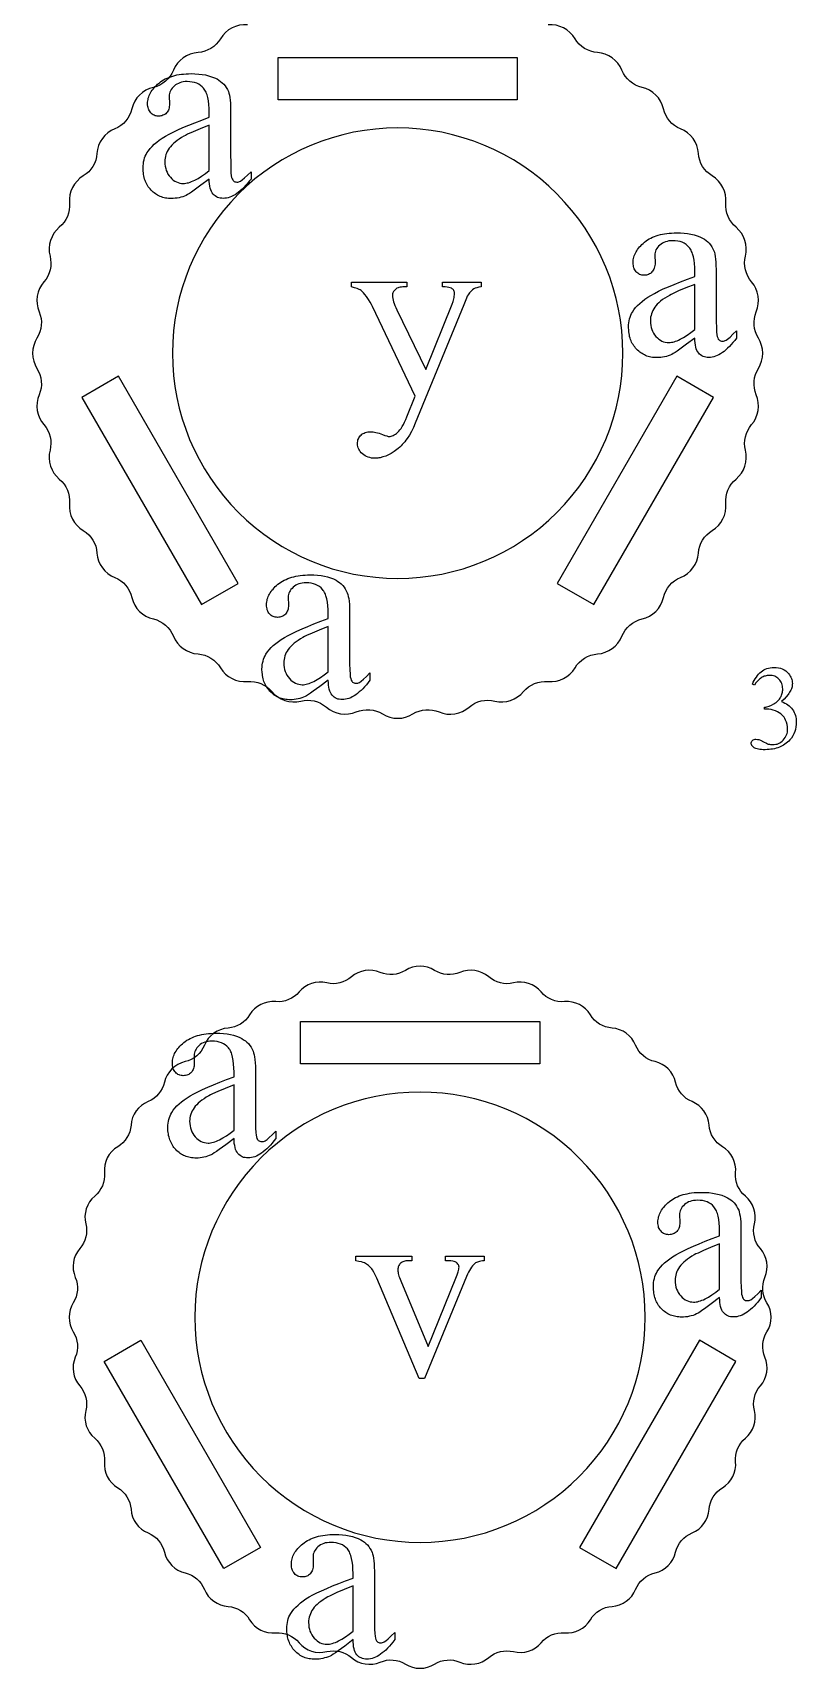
# Model space of a CAD drawing. Extents: x 5 to 599, y -219 to 392.
# Drawn here: x 91 to 148.4, y 202.3 to 325.2 of the extents above; entities that cross this region are included whole.
import ezdxf

# ---------------------------------------------------------------- set-up
doc = ezdxf.new("R2010")
doc.units = 0
doc.header["$MEASUREMENT"] = 0
for name, color, linetype in [('EXT', 1, 'CONTINUOUS'), ('INT', 5, 'CONTINUOUS'), ('POCKET_2_4MM', 3, 'CONTINUOUS'), ('TEXT', 18, 'CONTINUOUS')]:
    doc.layers.add(name, color=color, linetype=linetype)

msp = doc.modelspace()

# ---------------------------------------------------------------- linework, layer by layer
at = {"layer": 'EXT'}
msp.add_lwpolyline([(107.15, 325.82, 0.286149), (105.12, 324.78, -0.244114), (103.43, 323.74, 0.286149), (101.58, 322.41, -0.244114), (100.07, 321.12, 0.286149), (98.46, 319.51, -0.244114), (97.17, 318, 0.286149), (95.83, 316.15, -0.244114), (94.8, 314.46, 0.286149), (93.76, 312.43, -0.244114), (93, 310.6, 0.286149), (92.3, 308.43, -0.244114), (91.84, 306.5, 0.286149), (91.48, 304.25, -0.244114), (91.32, 302.27, 0.286149), (91.32, 299.99, -0.244114), (91.48, 298.01, 0.286149), (91.84, 295.76, -0.244114), (92.3, 293.83, 0.286149), (93, 291.67, -0.244114), (93.76, 289.83, 0.286149), (94.8, 287.8, -0.244114), (95.83, 286.11, 0.286149), (97.17, 284.27, -0.244114), (98.46, 282.76, 0.286149), (100.07, 281.15, -0.244114), (101.58, 279.86, 0.286149), (103.43, 278.52, -0.244114), (105.12, 277.48, 0.286149), (107.15, 276.45, -0.244114), (108.98, 275.69, 0.286149), (111.15, 274.98, -0.244114), (113.08, 274.52, 0.286149), (115.33, 274.16, -0.244114), (117.31, 274.01, 0.286149), (119.59, 274.01, -0.244114), (121.56, 274.16, 0.286149), (123.82, 274.52, -0.244114), (125.75, 274.98, 0.286149), (127.91, 275.69, -0.244114), (129.75, 276.45, 0.286149), (131.78, 277.48, -0.244114), (133.47, 278.52, 0.286149), (135.31, 279.86, -0.244114), (136.82, 281.15, 0.286149), (138.43, 282.76, -0.244114), (139.72, 284.27, 0.286149), (141.06, 286.11, -0.244114), (142.1, 287.8, 0.286149), (143.13, 289.83, -0.244114), (143.89, 291.67, 0.286149), (144.59, 293.83, -0.244114), (145.06, 295.76, 0.286149), (145.41, 298.01, -0.244114), (145.57, 299.99, 0.286149), (145.57, 302.27, -0.244114), (145.41, 304.25, 0.286149), (145.06, 306.5, -0.244114), (144.59, 308.43, 0.286149), (143.89, 310.6, -0.244114), (143.13, 312.43, 0.286149), (142.1, 314.46, -0.244114), (141.06, 316.15, 0.286149), (139.72, 318, -0.244114), (138.43, 319.51, 0.286149), (136.82, 321.12, -0.244114), (135.31, 322.41, 0.286149), (133.47, 323.74, -0.244114), (131.78, 324.78, 0.286149), (129.75, 325.82, -0.244114)], format="xyb", dxfattribs=at)
msp.add_lwpolyline([(94.2, 225.65, 0.286149), (94.54, 223.49, -0.244114), (94.99, 221.63, 0.286149), (95.66, 219.55, -0.244114), (96.39, 217.79, 0.286149), (97.39, 215.83, -0.244114), (98.39, 214.21, 0.286149), (99.67, 212.43, -0.244114), (100.91, 210.98, 0.286149), (102.46, 209.43, -0.244114), (103.91, 208.19, 0.286149), (105.69, 206.91, -0.244114), (107.31, 205.91, 0.286149), (109.27, 204.92, -0.244114), (111.03, 204.18, 0.286149), (113.11, 203.51, -0.244114), (114.97, 203.06, 0.286149), (117.13, 202.72, -0.244114), (119.03, 202.57, 0.286149), (121.22, 202.57, -0.244114), (123.13, 202.72, 0.286149), (125.29, 203.06, -0.244114), (127.15, 203.51, 0.286149), (129.23, 204.18, -0.244114), (130.99, 204.92, 0.286149), (132.94, 205.91, -0.244114), (134.57, 206.91, 0.286149), (136.34, 208.19, -0.244114), (137.8, 209.43, 0.286149), (139.34, 210.98, -0.244114), (140.58, 212.43, 0.286149), (141.87, 214.21, -0.244114), (142.87, 215.83, 0.286149), (143.86, 217.79, -0.244114), (144.59, 219.55, 0.286149), (145.27, 221.63, -0.244114), (145.72, 223.49, 0.286149), (146.06, 225.65, -0.244114), (146.21, 227.55, 0.286149), (146.21, 229.74, -0.244114), (146.06, 231.65, 0.286149), (145.72, 233.81, -0.244114), (145.27, 235.67, 0.286149), (144.59, 237.75, -0.244114), (143.86, 239.51, 0.286149), (142.87, 241.47, -0.244114), (141.87, 243.09, 0.286149), (140.58, 244.86, -0.244114), (139.34, 246.32, 0.286149), (137.8, 247.87, -0.244114), (136.34, 249.1, 0.286149), (134.57, 250.39, -0.244114), (132.94, 251.39, 0.286149), (130.99, 252.38, -0.244114), (129.23, 253.11, 0.286149), (127.15, 253.79, -0.244114), (125.29, 254.24, 0.286149), (123.13, 254.58, -0.244114), (121.22, 254.73, 0.286149), (119.03, 254.73, -0.244114), (117.13, 254.58, 0.286149), (114.97, 254.24, -0.244114), (113.11, 253.79, 0.286149), (111.03, 253.11, -0.244114), (109.27, 252.38, 0.286149), (107.31, 251.39, -0.244114), (105.69, 250.39, 0.286149), (103.91, 249.1, -0.244114), (102.46, 247.87, 0.286149), (100.91, 246.32, -0.244114), (99.67, 244.86, 0.286149), (98.39, 243.09, -0.244114), (97.39, 241.47, 0.286149), (96.39, 239.51, -0.244114), (95.66, 237.75, 0.286149), (94.99, 235.67, -0.244114), (94.54, 233.81, 0.286149), (94.2, 231.65, -0.244114), (94.05, 229.74, 0.286149), (94.05, 227.55, -0.244114)], format="xyb", close=True, dxfattribs=at)
at = {"layer": 'INT'}
for points in [[(109.45, 320.18), (109.45, 323.36), (127.44, 323.36), (127.44, 320.18)], [(103.7, 282.23), (106.45, 283.82), (97.45, 299.4), (94.7, 297.81)], [(133.2, 282.23), (142.19, 297.81), (139.44, 299.4), (130.45, 283.82)]]:
    msp.add_lwpolyline(points, close=True, dxfattribs=at)
for points in [[(118.45, 318.07, 0.414214), (101.51, 301.13, 0.414214), (118.45, 284.2, 0.414214), (135.38, 301.13, 0.414214)], [(120.13, 245.58, 0.414214), (103.19, 228.65, 0.414214), (120.13, 211.72, 0.414214), (137.06, 228.65, 0.414214)]]:
    msp.add_lwpolyline(points, format="xyb", close=True, dxfattribs=at)
at = {"layer": 'POCKET_2_4MM'}
for points in [[(111.13, 247.7), (111.13, 250.88), (129.13, 250.88), (129.13, 247.7)], [(105.38, 209.75), (96.38, 225.33), (99.13, 226.92), (108.13, 211.33)], [(134.88, 209.75), (143.88, 225.33), (141.13, 226.92), (132.13, 211.33)]]:
    msp.add_lwpolyline(points, close=True, dxfattribs=at)
at = {"layer": 'TEXT'}
for points in [[(104.27, 314.23), (103.65, 313.76), (103.15, 313.39), (102.95, 313.25), (102.79, 313.14), (102.65, 313.06), (102.55, 313), (102.41, 312.95), (102.28, 312.9), (102.14, 312.86), (102, 312.82), (101.86, 312.79), (101.72, 312.78), (101.57, 312.76), (101.43, 312.76), (101.31, 312.76), (101.2, 312.77), (101.09, 312.78), (100.98, 312.8), (100.88, 312.82), (100.78, 312.85), (100.68, 312.88), (100.58, 312.92), (100.49, 312.96), (100.39, 313.01), (100.31, 313.06), (100.22, 313.12), (100.13, 313.18), (100.05, 313.25), (99.97, 313.32), (99.9, 313.39), (99.83, 313.48), (99.76, 313.56), (99.69, 313.65), (99.64, 313.74), (99.58, 313.83), (99.53, 313.93), (99.49, 314.03), (99.45, 314.13), (99.41, 314.23), (99.38, 314.34), (99.36, 314.46), (99.34, 314.57), (99.32, 314.69), (99.31, 314.81), (99.3, 315.06), (99.3, 315.22), (99.32, 315.38), (99.34, 315.53), (99.37, 315.67), (99.41, 315.81), (99.46, 315.94), (99.52, 316.07), (99.59, 316.19), (99.7, 316.36), (99.83, 316.52), (99.97, 316.68), (100.14, 316.84), (100.32, 316.99), (100.52, 317.15), (100.74, 317.3), (100.98, 317.44), (101.25, 317.59), (101.56, 317.75), (101.91, 317.92), (102.3, 318.09), (102.73, 318.27), (103.2, 318.46), (103.72, 318.66), (104.27, 318.87), (104.27, 319.22), (104.27, 319.54), (104.25, 319.84), (104.21, 320.1), (104.17, 320.35), (104.11, 320.56), (104.07, 320.66), (104.04, 320.75), (103.99, 320.84), (103.95, 320.92), (103.9, 320.99), (103.85, 321.05), (103.74, 321.17), (103.61, 321.27), (103.48, 321.36), (103.33, 321.43), (103.17, 321.48), (103, 321.52), (102.81, 321.54), (102.62, 321.55), (102.47, 321.55), (102.32, 321.53), (102.19, 321.5), (102.06, 321.47), (101.95, 321.42), (101.84, 321.36), (101.73, 321.3), (101.64, 321.22), (101.55, 321.13), (101.48, 321.05), (101.41, 320.96), (101.36, 320.86), (101.32, 320.77), (101.29, 320.67), (101.27, 320.56), (101.27, 320.46), (101.29, 319.89), (101.28, 319.78), (101.27, 319.68), (101.26, 319.58), (101.23, 319.49), (101.2, 319.41), (101.16, 319.33), (101.11, 319.26), (101.06, 319.2), (101, 319.14), (100.94, 319.09), (100.87, 319.05), (100.79, 319.02), (100.72, 318.99), (100.64, 318.97), (100.55, 318.96), (100.46, 318.96), (100.37, 318.96), (100.29, 318.97), (100.21, 318.99), (100.13, 319.02), (100.06, 319.05), (99.99, 319.1), (99.93, 319.15), (99.87, 319.21), (99.82, 319.28), (99.77, 319.35), (99.73, 319.43), (99.7, 319.51), (99.67, 319.6), (99.65, 319.69), (99.64, 319.8), (99.64, 319.9), (99.64, 320.01), (99.65, 320.11), (99.67, 320.21), (99.69, 320.31), (99.72, 320.41), (99.76, 320.51), (99.8, 320.61), (99.85, 320.71), (99.91, 320.8), (99.97, 320.9), (100.05, 320.99), (100.12, 321.08), (100.21, 321.18), (100.3, 321.27), (100.39, 321.36), (100.5, 321.44), (100.61, 321.53), (100.72, 321.61), (100.84, 321.68), (100.97, 321.75), (101.1, 321.81), (101.24, 321.87), (101.38, 321.92), (101.53, 321.97), (101.68, 322.01), (101.84, 322.05), (102.01, 322.08), (102.18, 322.1), (102.35, 322.12), (102.53, 322.14), (102.72, 322.14), (102.91, 322.15), (103.2, 322.14), (103.48, 322.12), (103.74, 322.09), (103.99, 322.05), (104.23, 321.99), (104.45, 321.92), (104.66, 321.84), (104.86, 321.75), (105, 321.67), (105.13, 321.57), (105.25, 321.47), (105.36, 321.36), (105.46, 321.23), (105.55, 321.1), (105.64, 320.96), (105.71, 320.8), (105.75, 320.68), (105.79, 320.54), (105.82, 320.36), (105.84, 320.16), (105.86, 319.93), (105.87, 319.68), (105.88, 319.39), (105.88, 319.08), (105.88, 316.05), (105.89, 315.47), (105.9, 315.02), (105.91, 314.69), (105.93, 314.48), (105.96, 314.35), (106, 314.24), (106.04, 314.16), (106.07, 314.12), (106.09, 314.1), (106.15, 314.05), (106.21, 314.02), (106.28, 314.01), (106.35, 314), (106.43, 314), (106.5, 314.02), (106.56, 314.04), (106.63, 314.07), (106.75, 314.16), (106.93, 314.31), (107.15, 314.52), (107.42, 314.78), (107.42, 314.23), (107.28, 314.06), (107.14, 313.89), (107.01, 313.74), (106.88, 313.59), (106.74, 313.46), (106.61, 313.34), (106.48, 313.23), (106.35, 313.14), (106.22, 313.05), (106.09, 312.98), (105.96, 312.91), (105.83, 312.86), (105.7, 312.82), (105.58, 312.79), (105.45, 312.78), (105.33, 312.77), (105.21, 312.78), (105.1, 312.79), (105, 312.82), (104.9, 312.85), (104.81, 312.9), (104.72, 312.96), (104.64, 313.02), (104.57, 313.1), (104.5, 313.19), (104.44, 313.3), (104.39, 313.42), (104.35, 313.55), (104.32, 313.7), (104.3, 313.86), (104.28, 314.04)], [(104.27, 314.87), (104.27, 318.27), (103.6, 318), (103.06, 317.77), (102.65, 317.59), (102.5, 317.51), (102.37, 317.44), (102.19, 317.34), (102.01, 317.23), (101.86, 317.12), (101.71, 317), (101.58, 316.89), (101.46, 316.78), (101.36, 316.66), (101.27, 316.55), (101.19, 316.43), (101.12, 316.31), (101.07, 316.18), (101.02, 316.06), (100.98, 315.93), (100.96, 315.79), (100.94, 315.66), (100.94, 315.52), (100.94, 315.35), (100.96, 315.19), (101, 315.03), (101.04, 314.88), (101.1, 314.74), (101.17, 314.6), (101.26, 314.48), (101.36, 314.36), (101.46, 314.25), (101.57, 314.15), (101.69, 314.07), (101.81, 314.01), (101.93, 313.96), (102.06, 313.92), (102.19, 313.9), (102.32, 313.89), (102.42, 313.9), (102.52, 313.91), (102.62, 313.93), (102.72, 313.95), (102.83, 313.99), (102.94, 314.03), (103.06, 314.08), (103.18, 314.14), (103.43, 314.27), (103.7, 314.44), (103.98, 314.64)], [(140.79, 302.27), (140.16, 301.8), (139.67, 301.43), (139.47, 301.29), (139.3, 301.18), (139.16, 301.1), (139.06, 301.04), (138.93, 300.99), (138.79, 300.94), (138.65, 300.89), (138.52, 300.86), (138.37, 300.83), (138.23, 300.81), (138.08, 300.8), (137.94, 300.8), (137.82, 300.8), (137.71, 300.81), (137.6, 300.82), (137.49, 300.84), (137.39, 300.86), (137.29, 300.89), (137.19, 300.92), (137.09, 300.96), (137, 301), (136.91, 301.05), (136.82, 301.1), (136.73, 301.16), (136.65, 301.22), (136.57, 301.29), (136.49, 301.36), (136.41, 301.43), (136.34, 301.51), (136.27, 301.6), (136.21, 301.69), (136.15, 301.78), (136.09, 301.87), (136.04, 301.97), (136, 302.07), (135.96, 302.17), (135.92, 302.27), (135.89, 302.38), (135.87, 302.49), (135.85, 302.61), (135.83, 302.73), (135.82, 302.85), (135.81, 303.1), (135.81, 303.26), (135.83, 303.42), (135.85, 303.57), (135.88, 303.71), (135.92, 303.85), (135.97, 303.98), (136.03, 304.11), (136.1, 304.23), (136.21, 304.4), (136.34, 304.56), (136.49, 304.72), (136.65, 304.88), (136.83, 305.03), (137.03, 305.19), (137.25, 305.34), (137.49, 305.48), (137.76, 305.63), (138.07, 305.79), (138.42, 305.96), (138.81, 306.13), (139.24, 306.31), (139.72, 306.5), (140.23, 306.7), (140.79, 306.91), (140.79, 307.26), (140.78, 307.58), (140.76, 307.87), (140.73, 308.14), (140.68, 308.39), (140.62, 308.6), (140.59, 308.7), (140.55, 308.79), (140.51, 308.88), (140.46, 308.96), (140.41, 309.03), (140.36, 309.09), (140.25, 309.21), (140.13, 309.31), (139.99, 309.4), (139.84, 309.47), (139.68, 309.52), (139.51, 309.56), (139.32, 309.58), (139.13, 309.59), (138.98, 309.59), (138.84, 309.57), (138.7, 309.54), (138.58, 309.51), (138.46, 309.46), (138.35, 309.4), (138.25, 309.34), (138.15, 309.26), (138.06, 309.17), (137.99, 309.09), (137.93, 309), (137.87, 308.9), (137.83, 308.81), (137.8, 308.71), (137.79, 308.6), (137.78, 308.5), (137.8, 307.93), (137.8, 307.82), (137.79, 307.72), (137.77, 307.62), (137.74, 307.53), (137.71, 307.45), (137.67, 307.37), (137.62, 307.3), (137.57, 307.24), (137.51, 307.18), (137.45, 307.13), (137.38, 307.09), (137.31, 307.06), (137.23, 307.03), (137.15, 307.01), (137.06, 307), (136.97, 307), (136.88, 307), (136.8, 307.01), (136.72, 307.03), (136.64, 307.06), (136.57, 307.09), (136.5, 307.14), (136.44, 307.19), (136.38, 307.25), (136.33, 307.32), (136.28, 307.39), (136.24, 307.47), (136.21, 307.55), (136.18, 307.64), (136.17, 307.73), (136.16, 307.83), (136.15, 307.94), (136.15, 308.05), (136.16, 308.15), (136.18, 308.25), (136.21, 308.35), (136.24, 308.45), (136.27, 308.55), (136.32, 308.65), (136.37, 308.75), (136.42, 308.84), (136.49, 308.94), (136.56, 309.03), (136.63, 309.12), (136.72, 309.21), (136.81, 309.31), (136.91, 309.39), (137.01, 309.48), (137.12, 309.57), (137.24, 309.65), (137.36, 309.72), (137.48, 309.79), (137.61, 309.85), (137.75, 309.91), (137.89, 309.96), (138.04, 310.01), (138.2, 310.05), (138.35, 310.09), (138.52, 310.12), (138.69, 310.14), (138.86, 310.16), (139.04, 310.17), (139.23, 310.18), (139.42, 310.19), (139.71, 310.18), (139.99, 310.16), (140.25, 310.13), (140.5, 310.09), (140.74, 310.03), (140.96, 309.96), (141.17, 309.88), (141.37, 309.79), (141.51, 309.7), (141.64, 309.61), (141.76, 309.51), (141.87, 309.4), (141.97, 309.27), (142.06, 309.14), (142.15, 308.99), (142.22, 308.84), (142.26, 308.72), (142.3, 308.57), (142.33, 308.4), (142.35, 308.2), (142.37, 307.97), (142.38, 307.72), (142.39, 307.43), (142.4, 307.12), (142.4, 304.09), (142.4, 303.51), (142.41, 303.06), (142.42, 302.73), (142.44, 302.52), (142.47, 302.39), (142.51, 302.28), (142.55, 302.2), (142.58, 302.16), (142.61, 302.14), (142.66, 302.09), (142.73, 302.06), (142.79, 302.04), (142.86, 302.04), (142.94, 302.04), (143.01, 302.06), (143.08, 302.08), (143.14, 302.11), (143.26, 302.2), (143.44, 302.35), (143.66, 302.56), (143.93, 302.82), (143.93, 302.27), (143.79, 302.1), (143.66, 301.93), (143.52, 301.78), (143.39, 301.63), (143.25, 301.5), (143.12, 301.38), (142.99, 301.27), (142.86, 301.18), (142.73, 301.09), (142.6, 301.02), (142.47, 300.95), (142.34, 300.9), (142.22, 300.86), (142.09, 300.83), (141.96, 300.82), (141.84, 300.81), (141.72, 300.81), (141.61, 300.83), (141.51, 300.86), (141.41, 300.89), (141.32, 300.94), (141.23, 301), (141.15, 301.06), (141.08, 301.14), (141.01, 301.23), (140.95, 301.34), (140.9, 301.46), (140.86, 301.59), (140.83, 301.74), (140.81, 301.9), (140.79, 302.08)], [(114.97, 306.48), (119.13, 306.48), (119.13, 306.12), (118.93, 306.12), (118.82, 306.12), (118.72, 306.11), (118.63, 306.09), (118.54, 306.07), (118.47, 306.05), (118.39, 306.01), (118.33, 305.97), (118.27, 305.93), (118.22, 305.88), (118.17, 305.83), (118.14, 305.77), (118.11, 305.72), (118.08, 305.66), (118.06, 305.59), (118.05, 305.53), (118.05, 305.46), (118.06, 305.36), (118.07, 305.25), (118.1, 305.13), (118.13, 305), (118.18, 304.87), (118.23, 304.72), (118.3, 304.57), (118.37, 304.4), (120.55, 299.9), (122.55, 304.83), (122.62, 305.03), (122.67, 305.23), (122.69, 305.33), (122.7, 305.43), (122.71, 305.52), (122.71, 305.62), (122.71, 305.71), (122.7, 305.78), (122.68, 305.84), (122.65, 305.89), (122.6, 305.94), (122.55, 305.98), (122.48, 306.02), (122.4, 306.06), (122.3, 306.08), (122.17, 306.1), (122.01, 306.12), (121.82, 306.12), (121.82, 306.48), (124.72, 306.48), (124.72, 306.12), (124.55, 306.1), (124.4, 306.06), (124.28, 306.02), (124.17, 305.96), (124.07, 305.89), (123.96, 305.8), (123.85, 305.67), (123.74, 305.53), (123.68, 305.43), (123.61, 305.27), (123.41, 304.77), (119.77, 295.86), (119.63, 295.54), (119.48, 295.25), (119.33, 294.97), (119.16, 294.72), (119.07, 294.6), (118.98, 294.48), (118.89, 294.37), (118.79, 294.27), (118.7, 294.17), (118.6, 294.07), (118.49, 293.98), (118.39, 293.9), (118.17, 293.74), (117.96, 293.6), (117.76, 293.49), (117.55, 293.4), (117.34, 293.33), (117.14, 293.27), (117.04, 293.26), (116.94, 293.24), (116.84, 293.23), (116.74, 293.23), (116.6, 293.24), (116.47, 293.25), (116.34, 293.28), (116.22, 293.31), (116.1, 293.36), (115.99, 293.42), (115.89, 293.49), (115.8, 293.56), (115.71, 293.65), (115.63, 293.74), (115.57, 293.83), (115.52, 293.92), (115.48, 294.02), (115.45, 294.12), (115.43, 294.22), (115.43, 294.32), (115.43, 294.42), (115.44, 294.52), (115.46, 294.61), (115.49, 294.69), (115.53, 294.77), (115.58, 294.85), (115.63, 294.92), (115.69, 294.98), (115.76, 295.04), (115.84, 295.09), (115.92, 295.13), (116.01, 295.17), (116.11, 295.2), (116.21, 295.22), (116.32, 295.23), (116.43, 295.23), (116.51, 295.23), (116.61, 295.22), (116.71, 295.2), (116.81, 295.18), (117.05, 295.11), (117.31, 295.02), (117.49, 294.95), (117.63, 294.91), (117.73, 294.88), (117.8, 294.87), (117.87, 294.88), (117.95, 294.89), (118.02, 294.91), (118.1, 294.95), (118.18, 294.99), (118.27, 295.04), (118.35, 295.1), (118.44, 295.17), (118.52, 295.26), (118.61, 295.36), (118.7, 295.48), (118.78, 295.62), (118.87, 295.77), (118.96, 295.95), (119.05, 296.14), (119.13, 296.34), (119.77, 297.9), (116.56, 304.64), (116.47, 304.8), (116.37, 304.98), (116.24, 305.17), (116.09, 305.39), (115.97, 305.55), (115.87, 305.67), (115.77, 305.77), (115.69, 305.85), (115.63, 305.89), (115.56, 305.92), (115.4, 305.99), (115.2, 306.06), (114.97, 306.12)], [(140.79, 302.91), (140.79, 306.31), (140.11, 306.04), (139.57, 305.81), (139.16, 305.63), (139.01, 305.55), (138.88, 305.48), (138.7, 305.37), (138.53, 305.27), (138.37, 305.16), (138.22, 305.04), (138.09, 304.93), (137.97, 304.82), (137.87, 304.7), (137.78, 304.59), (137.7, 304.47), (137.64, 304.35), (137.58, 304.22), (137.53, 304.09), (137.5, 303.97), (137.47, 303.83), (137.45, 303.7), (137.45, 303.56), (137.46, 303.39), (137.48, 303.22), (137.51, 303.07), (137.55, 302.92), (137.61, 302.78), (137.69, 302.64), (137.77, 302.51), (137.87, 302.39), (137.98, 302.29), (138.09, 302.19), (138.2, 302.11), (138.32, 302.05), (138.44, 302), (138.57, 301.96), (138.7, 301.94), (138.83, 301.93), (138.93, 301.94), (139.03, 301.95), (139.13, 301.97), (139.23, 301.99), (139.34, 302.03), (139.46, 302.07), (139.57, 302.12), (139.69, 302.18), (139.94, 302.31), (140.21, 302.48), (140.49, 302.68)], [(113.22, 276.55), (112.6, 276.07), (112.1, 275.71), (111.9, 275.57), (111.73, 275.46), (111.6, 275.38), (111.49, 275.32), (111.36, 275.26), (111.23, 275.21), (111.09, 275.17), (110.95, 275.14), (110.81, 275.11), (110.66, 275.09), (110.52, 275.08), (110.37, 275.08), (110.26, 275.08), (110.14, 275.09), (110.04, 275.1), (109.93, 275.12), (109.82, 275.14), (109.72, 275.17), (109.62, 275.2), (109.53, 275.23), (109.43, 275.28), (109.34, 275.32), (109.25, 275.38), (109.16, 275.43), (109.08, 275.49), (109, 275.56), (108.92, 275.63), (108.84, 275.71), (108.77, 275.79), (108.7, 275.88), (108.64, 275.96), (108.58, 276.05), (108.53, 276.15), (108.48, 276.24), (108.43, 276.34), (108.39, 276.44), (108.36, 276.55), (108.33, 276.66), (108.3, 276.77), (108.28, 276.89), (108.27, 277.01), (108.25, 277.13), (108.24, 277.38), (108.25, 277.54), (108.26, 277.69), (108.29, 277.84), (108.32, 277.99), (108.36, 278.13), (108.41, 278.26), (108.47, 278.39), (108.54, 278.51), (108.65, 278.68), (108.77, 278.84), (108.92, 279), (109.08, 279.15), (109.27, 279.31), (109.47, 279.46), (109.69, 279.61), (109.93, 279.76), (110.2, 279.91), (110.5, 280.07), (110.85, 280.23), (111.25, 280.41), (111.68, 280.59), (112.15, 280.78), (112.66, 280.98), (113.22, 281.18), (113.22, 281.54), (113.21, 281.86), (113.19, 282.15), (113.16, 282.42), (113.11, 282.66), (113.05, 282.88), (113.02, 282.98), (112.98, 283.07), (112.94, 283.15), (112.9, 283.23), (112.85, 283.3), (112.8, 283.37), (112.68, 283.49), (112.56, 283.59), (112.42, 283.67), (112.27, 283.74), (112.11, 283.8), (111.94, 283.84), (111.76, 283.86), (111.56, 283.87), (111.41, 283.86), (111.27, 283.85), (111.14, 283.82), (111.01, 283.78), (110.89, 283.74), (110.78, 283.68), (110.68, 283.61), (110.59, 283.54), (110.5, 283.45), (110.42, 283.36), (110.36, 283.27), (110.31, 283.18), (110.27, 283.08), (110.24, 282.98), (110.22, 282.88), (110.21, 282.77), (110.23, 282.21), (110.23, 282.1), (110.22, 282), (110.2, 281.9), (110.18, 281.81), (110.14, 281.73), (110.11, 281.65), (110.06, 281.58), (110.01, 281.52), (109.95, 281.46), (109.88, 281.41), (109.81, 281.37), (109.74, 281.33), (109.66, 281.31), (109.58, 281.29), (109.5, 281.28), (109.41, 281.27), (109.32, 281.28), (109.23, 281.29), (109.15, 281.31), (109.08, 281.34), (109.01, 281.37), (108.94, 281.41), (108.87, 281.47), (108.81, 281.53), (108.76, 281.59), (108.71, 281.66), (108.68, 281.74), (108.64, 281.83), (108.62, 281.91), (108.6, 282.01), (108.59, 282.11), (108.59, 282.22), (108.59, 282.32), (108.6, 282.43), (108.62, 282.53), (108.64, 282.63), (108.67, 282.73), (108.71, 282.83), (108.75, 282.93), (108.8, 283.02), (108.86, 283.12), (108.92, 283.21), (108.99, 283.31), (109.07, 283.4), (109.15, 283.49), (109.24, 283.58), (109.34, 283.67), (109.44, 283.76), (109.55, 283.84), (109.67, 283.92), (109.79, 284), (109.92, 284.07), (110.05, 284.13), (110.19, 284.19), (110.33, 284.24), (110.48, 284.29), (110.63, 284.33), (110.79, 284.36), (110.95, 284.39), (111.12, 284.42), (111.3, 284.44), (111.48, 284.45), (111.66, 284.46), (111.85, 284.46), (112.14, 284.46), (112.42, 284.44), (112.69, 284.41), (112.94, 284.36), (113.17, 284.31), (113.4, 284.24), (113.61, 284.16), (113.81, 284.06), (113.94, 283.98), (114.07, 283.89), (114.19, 283.79), (114.31, 283.67), (114.41, 283.55), (114.5, 283.42), (114.58, 283.27), (114.65, 283.12), (114.7, 283), (114.73, 282.85), (114.76, 282.68), (114.79, 282.48), (114.81, 282.25), (114.82, 281.99), (114.83, 281.71), (114.83, 281.4), (114.83, 278.36), (114.83, 277.79), (114.84, 277.33), (114.86, 277), (114.88, 276.8), (114.91, 276.67), (114.94, 276.56), (114.99, 276.47), (115.01, 276.44), (115.04, 276.41), (115.1, 276.37), (115.16, 276.34), (115.23, 276.32), (115.3, 276.32), (115.37, 276.32), (115.44, 276.33), (115.51, 276.35), (115.57, 276.38), (115.7, 276.48), (115.87, 276.63), (116.09, 276.83), (116.36, 277.1), (116.36, 276.55), (116.23, 276.37), (116.09, 276.21), (115.96, 276.05), (115.82, 275.91), (115.69, 275.78), (115.56, 275.66), (115.42, 275.55), (115.29, 275.45), (115.16, 275.37), (115.03, 275.29), (114.91, 275.23), (114.78, 275.18), (114.65, 275.14), (114.52, 275.11), (114.4, 275.09), (114.27, 275.09), (114.16, 275.09), (114.05, 275.11), (113.94, 275.13), (113.84, 275.17), (113.75, 275.22), (113.67, 275.27), (113.59, 275.34), (113.51, 275.42), (113.45, 275.51), (113.39, 275.61), (113.34, 275.73), (113.3, 275.87), (113.27, 276.02), (113.24, 276.18), (113.23, 276.36)], [(113.22, 277.18), (113.22, 280.59), (112.55, 280.32), (112.01, 280.09), (111.6, 279.9), (111.44, 279.83), (111.32, 279.76), (111.13, 279.65), (110.96, 279.54), (110.8, 279.43), (110.66, 279.32), (110.53, 279.21), (110.41, 279.09), (110.3, 278.98), (110.21, 278.86), (110.14, 278.74), (110.07, 278.62), (110.01, 278.5), (109.97, 278.37), (109.93, 278.24), (109.9, 278.11), (109.89, 277.98), (109.88, 277.84), (109.89, 277.67), (109.91, 277.5), (109.94, 277.34), (109.99, 277.19), (110.05, 277.05), (110.12, 276.92), (110.2, 276.79), (110.3, 276.67), (110.41, 276.56), (110.52, 276.47), (110.64, 276.39), (110.75, 276.32), (110.88, 276.27), (111, 276.24), (111.13, 276.22), (111.27, 276.21), (111.36, 276.21), (111.46, 276.22), (111.56, 276.24), (111.67, 276.27), (111.78, 276.3), (111.89, 276.35), (112.01, 276.39), (112.13, 276.45), (112.38, 276.59), (112.64, 276.76), (112.92, 276.96)], [(145.13, 276.25), (145.19, 276.39), (145.26, 276.53), (145.34, 276.66), (145.42, 276.78), (145.5, 276.89), (145.59, 277), (145.68, 277.09), (145.77, 277.18), (145.87, 277.25), (145.98, 277.32), (146.09, 277.38), (146.21, 277.42), (146.33, 277.46), (146.46, 277.48), (146.6, 277.5), (146.74, 277.5), (146.91, 277.5), (147.08, 277.48), (147.23, 277.44), (147.37, 277.39), (147.5, 277.32), (147.63, 277.24), (147.74, 277.15), (147.84, 277.04), (147.91, 276.95), (147.96, 276.86), (148.01, 276.77), (148.06, 276.68), (148.09, 276.59), (148.11, 276.49), (148.12, 276.39), (148.13, 276.3), (148.12, 276.22), (148.11, 276.13), (148.1, 276.05), (148.08, 275.97), (148.05, 275.89), (148.01, 275.8), (147.97, 275.72), (147.92, 275.64), (147.87, 275.55), (147.81, 275.47), (147.67, 275.3), (147.5, 275.13), (147.31, 274.95), (147.44, 274.9), (147.57, 274.83), (147.68, 274.77), (147.79, 274.69), (147.89, 274.61), (147.98, 274.53), (148.07, 274.44), (148.14, 274.34), (148.21, 274.24), (148.26, 274.13), (148.31, 274.02), (148.35, 273.9), (148.38, 273.78), (148.4, 273.66), (148.42, 273.53), (148.42, 273.4), (148.41, 273.21), (148.39, 273.03), (148.35, 272.85), (148.3, 272.68), (148.23, 272.51), (148.15, 272.36), (148.05, 272.2), (147.93, 272.06), (147.85, 271.97), (147.76, 271.89), (147.67, 271.81), (147.57, 271.74), (147.47, 271.67), (147.37, 271.61), (147.26, 271.56), (147.15, 271.51), (147.03, 271.46), (146.9, 271.43), (146.78, 271.39), (146.64, 271.37), (146.51, 271.35), (146.37, 271.33), (146.22, 271.33), (146.07, 271.32), (145.93, 271.32), (145.8, 271.33), (145.68, 271.34), (145.57, 271.36), (145.47, 271.38), (145.39, 271.41), (145.31, 271.44), (145.25, 271.47), (145.16, 271.55), (145.12, 271.59), (145.09, 271.63), (145.07, 271.67), (145.05, 271.71), (145.04, 271.75), (145.04, 271.79), (145.04, 271.85), (145.06, 271.91), (145.09, 271.97), (145.14, 272.02), (145.19, 272.06), (145.25, 272.09), (145.32, 272.11), (145.39, 272.11), (145.5, 272.1), (145.61, 272.08), (145.73, 272.03), (145.95, 271.92), (146.17, 271.81), (146.25, 271.77), (146.31, 271.75), (146.4, 271.73), (146.48, 271.72), (146.57, 271.71), (146.66, 271.7), (146.77, 271.71), (146.88, 271.73), (146.98, 271.75), (147.08, 271.79), (147.18, 271.84), (147.27, 271.9), (147.36, 271.97), (147.44, 272.05), (147.52, 272.14), (147.59, 272.23), (147.64, 272.33), (147.69, 272.43), (147.73, 272.53), (147.75, 272.64), (147.77, 272.76), (147.77, 272.87), (147.76, 273.04), (147.73, 273.21), (147.69, 273.38), (147.62, 273.55), (147.56, 273.66), (147.5, 273.76), (147.43, 273.85), (147.37, 273.92), (147.26, 274.01), (147.14, 274.09), (147.01, 274.17), (146.85, 274.24), (146.68, 274.3), (146.52, 274.35), (146.35, 274.37), (146.18, 274.38), (146.04, 274.38), (146.04, 274.51), (146.12, 274.53), (146.21, 274.55), (146.39, 274.6), (146.56, 274.67), (146.73, 274.76), (146.82, 274.82), (146.9, 274.87), (146.97, 274.93), (147.03, 274.99), (147.1, 275.06), (147.15, 275.12), (147.2, 275.19), (147.24, 275.26), (147.28, 275.33), (147.31, 275.41), (147.34, 275.49), (147.36, 275.56), (147.38, 275.65), (147.39, 275.73), (147.4, 275.81), (147.4, 275.9), (147.39, 276.01), (147.38, 276.11), (147.36, 276.21), (147.33, 276.31), (147.29, 276.39), (147.24, 276.48), (147.18, 276.56), (147.12, 276.63), (147.04, 276.69), (146.97, 276.75), (146.88, 276.8), (146.8, 276.84), (146.71, 276.87), (146.61, 276.89), (146.51, 276.9), (146.41, 276.91), (146.33, 276.9), (146.24, 276.9), (146.16, 276.88), (146.08, 276.86), (146.01, 276.84), (145.93, 276.8), (145.86, 276.77), (145.79, 276.72), (145.72, 276.68), (145.65, 276.62), (145.58, 276.56), (145.52, 276.5), (145.45, 276.43), (145.39, 276.35), (145.27, 276.18)], [(106.14, 242.09), (105.52, 241.61), (105.02, 241.25), (104.82, 241.11), (104.65, 241), (104.52, 240.92), (104.41, 240.86), (104.28, 240.8), (104.14, 240.75), (104.01, 240.71), (103.87, 240.68), (103.73, 240.65), (103.58, 240.63), (103.44, 240.62), (103.29, 240.62), (103.18, 240.62), (103.06, 240.63), (102.95, 240.64), (102.85, 240.66), (102.74, 240.68), (102.64, 240.71), (102.54, 240.74), (102.45, 240.78), (102.35, 240.82), (102.26, 240.86), (102.17, 240.92), (102.08, 240.97), (102, 241.04), (101.92, 241.1), (101.84, 241.17), (101.76, 241.25), (101.69, 241.33), (101.62, 241.42), (101.56, 241.5), (101.5, 241.59), (101.45, 241.69), (101.4, 241.78), (101.35, 241.88), (101.31, 241.99), (101.28, 242.09), (101.25, 242.2), (101.22, 242.31), (101.2, 242.43), (101.18, 242.55), (101.17, 242.67), (101.16, 242.92), (101.17, 243.08), (101.18, 243.24), (101.2, 243.39), (101.24, 243.53), (101.28, 243.67), (101.33, 243.8), (101.39, 243.93), (101.46, 244.05), (101.57, 244.22), (101.69, 244.38), (101.84, 244.54), (102, 244.7), (102.19, 244.85), (102.39, 245), (102.61, 245.15), (102.85, 245.3), (103.11, 245.45), (103.42, 245.61), (103.77, 245.78), (104.16, 245.95), (104.6, 246.13), (105.07, 246.32), (105.58, 246.52), (106.14, 246.72), (106.14, 247.08), (106.13, 247.4), (106.11, 247.69), (106.08, 247.96), (106.03, 248.2), (105.97, 248.42), (105.94, 248.52), (105.9, 248.61), (105.86, 248.69), (105.81, 248.77), (105.77, 248.84), (105.72, 248.91), (105.6, 249.03), (105.48, 249.13), (105.34, 249.21), (105.19, 249.28), (105.03, 249.34), (104.86, 249.38), (104.68, 249.4), (104.48, 249.41), (104.33, 249.4), (104.19, 249.39), (104.06, 249.36), (103.93, 249.32), (103.81, 249.28), (103.7, 249.22), (103.6, 249.15), (103.51, 249.08), (103.42, 248.99), (103.34, 248.9), (103.28, 248.81), (103.23, 248.72), (103.19, 248.62), (103.16, 248.52), (103.14, 248.42), (103.13, 248.32), (103.15, 247.75), (103.15, 247.64), (103.14, 247.54), (103.12, 247.44), (103.1, 247.35), (103.06, 247.27), (103.02, 247.19), (102.98, 247.12), (102.92, 247.06), (102.87, 247), (102.8, 246.95), (102.73, 246.91), (102.66, 246.87), (102.58, 246.85), (102.5, 246.83), (102.42, 246.82), (102.32, 246.81), (102.24, 246.82), (102.15, 246.83), (102.07, 246.85), (102, 246.88), (101.92, 246.91), (101.86, 246.96), (101.79, 247.01), (101.73, 247.07), (101.68, 247.13), (101.63, 247.2), (101.59, 247.28), (101.56, 247.37), (101.54, 247.46), (101.52, 247.55), (101.51, 247.65), (101.51, 247.76), (101.51, 247.86), (101.52, 247.97), (101.54, 248.07), (101.56, 248.17), (101.59, 248.27), (101.63, 248.37), (101.67, 248.47), (101.72, 248.56), (101.78, 248.66), (101.84, 248.75), (101.91, 248.85), (101.99, 248.94), (102.07, 249.03), (102.16, 249.12), (102.26, 249.21), (102.36, 249.3), (102.47, 249.39), (102.59, 249.47), (102.71, 249.54), (102.84, 249.61), (102.97, 249.67), (103.11, 249.73), (103.25, 249.78), (103.4, 249.83), (103.55, 249.87), (103.71, 249.9), (103.87, 249.93), (104.04, 249.96), (104.22, 249.98), (104.4, 249.99), (104.58, 250), (104.77, 250), (105.06, 250), (105.34, 249.98), (105.61, 249.95), (105.86, 249.9), (106.09, 249.85), (106.32, 249.78), (106.53, 249.7), (106.72, 249.6), (106.86, 249.52), (106.99, 249.43), (107.11, 249.33), (107.22, 249.22), (107.33, 249.09), (107.42, 248.96), (107.5, 248.81), (107.57, 248.66), (107.61, 248.54), (107.65, 248.39), (107.68, 248.22), (107.71, 248.02), (107.72, 247.79), (107.74, 247.53), (107.75, 247.25), (107.75, 246.94), (107.75, 243.91), (107.75, 243.33), (107.76, 242.87), (107.78, 242.54), (107.8, 242.34), (107.83, 242.21), (107.86, 242.1), (107.91, 242.01), (107.93, 241.98), (107.96, 241.95), (108.02, 241.91), (108.08, 241.88), (108.15, 241.86), (108.22, 241.86), (108.29, 241.86), (108.36, 241.87), (108.43, 241.89), (108.49, 241.92), (108.62, 242.02), (108.79, 242.17), (109.01, 242.37), (109.28, 242.64), (109.28, 242.09), (109.14, 241.91), (109.01, 241.75), (108.87, 241.59), (108.74, 241.45), (108.61, 241.32), (108.48, 241.2), (108.34, 241.09), (108.21, 240.99), (108.08, 240.91), (107.95, 240.83), (107.82, 240.77), (107.7, 240.72), (107.57, 240.68), (107.44, 240.65), (107.32, 240.63), (107.19, 240.63), (107.08, 240.63), (106.97, 240.65), (106.86, 240.67), (106.76, 240.71), (106.67, 240.76), (106.59, 240.81), (106.51, 240.88), (106.43, 240.96), (106.37, 241.05), (106.31, 241.15), (106.26, 241.27), (106.22, 241.41), (106.19, 241.56), (106.16, 241.72), (106.15, 241.9)], [(106.14, 242.72), (106.14, 246.13), (105.47, 245.86), (104.93, 245.63), (104.52, 245.44), (104.36, 245.37), (104.24, 245.3), (104.05, 245.19), (103.88, 245.08), (103.72, 244.97), (103.58, 244.86), (103.44, 244.75), (103.33, 244.63), (103.22, 244.52), (103.13, 244.4), (103.06, 244.28), (102.99, 244.16), (102.93, 244.04), (102.89, 243.91), (102.85, 243.78), (102.82, 243.65), (102.81, 243.52), (102.8, 243.38), (102.81, 243.21), (102.83, 243.04), (102.86, 242.89), (102.91, 242.74), (102.97, 242.59), (103.04, 242.46), (103.12, 242.33), (103.22, 242.21), (103.33, 242.1), (103.44, 242.01), (103.55, 241.93), (103.67, 241.86), (103.8, 241.81), (103.92, 241.78), (104.05, 241.76), (104.19, 241.75), (104.28, 241.75), (104.38, 241.76), (104.48, 241.78), (104.59, 241.81), (104.7, 241.84), (104.81, 241.89), (104.93, 241.94), (105.05, 241.99), (105.3, 242.13), (105.56, 242.3), (105.84, 242.5)], [(142.65, 230.13), (142.03, 229.65), (141.53, 229.29), (141.33, 229.15), (141.16, 229.04), (141.03, 228.96), (140.92, 228.9), (140.79, 228.84), (140.66, 228.79), (140.52, 228.75), (140.38, 228.72), (140.24, 228.69), (140.1, 228.67), (139.95, 228.66), (139.8, 228.66), (139.69, 228.66), (139.58, 228.67), (139.47, 228.68), (139.36, 228.7), (139.26, 228.72), (139.15, 228.75), (139.05, 228.78), (138.96, 228.81), (138.86, 228.86), (138.77, 228.9), (138.68, 228.96), (138.6, 229.01), (138.51, 229.07), (138.43, 229.14), (138.35, 229.21), (138.28, 229.29), (138.2, 229.37), (138.13, 229.46), (138.07, 229.54), (138.01, 229.63), (137.96, 229.73), (137.91, 229.82), (137.87, 229.92), (137.83, 230.02), (137.79, 230.13), (137.76, 230.24), (137.73, 230.35), (137.71, 230.47), (137.7, 230.59), (137.68, 230.71), (137.68, 230.96), (137.68, 231.12), (137.69, 231.27), (137.72, 231.42), (137.75, 231.57), (137.79, 231.71), (137.84, 231.84), (137.9, 231.97), (137.97, 232.09), (138.08, 232.26), (138.21, 232.42), (138.35, 232.58), (138.52, 232.73), (138.7, 232.89), (138.9, 233.04), (139.12, 233.19), (139.36, 233.34), (139.63, 233.49), (139.94, 233.65), (140.29, 233.81), (140.68, 233.99), (141.11, 234.17), (141.58, 234.36), (142.1, 234.56), (142.65, 234.76), (142.65, 235.12), (142.64, 235.44), (142.62, 235.73), (142.59, 236), (142.55, 236.24), (142.49, 236.46), (142.45, 236.56), (142.41, 236.65), (142.37, 236.73), (142.33, 236.81), (142.28, 236.88), (142.23, 236.95), (142.11, 237.07), (141.99, 237.17), (141.85, 237.25), (141.71, 237.32), (141.55, 237.38), (141.37, 237.42), (141.19, 237.44), (140.99, 237.45), (140.84, 237.44), (140.7, 237.43), (140.57, 237.4), (140.44, 237.36), (140.32, 237.32), (140.21, 237.26), (140.11, 237.19), (140.02, 237.12), (139.93, 237.03), (139.85, 236.94), (139.79, 236.85), (139.74, 236.76), (139.7, 236.66), (139.67, 236.56), (139.65, 236.46), (139.65, 236.35), (139.67, 235.79), (139.66, 235.68), (139.65, 235.58), (139.63, 235.48), (139.61, 235.39), (139.58, 235.31), (139.54, 235.23), (139.49, 235.16), (139.44, 235.1), (139.38, 235.04), (139.31, 234.99), (139.24, 234.95), (139.17, 234.91), (139.09, 234.89), (139.01, 234.87), (138.93, 234.86), (138.84, 234.85), (138.75, 234.86), (138.66, 234.87), (138.58, 234.89), (138.51, 234.92), (138.44, 234.95), (138.37, 234.99), (138.31, 235.05), (138.25, 235.11), (138.19, 235.17), (138.15, 235.24), (138.11, 235.32), (138.07, 235.41), (138.05, 235.49), (138.03, 235.59), (138.02, 235.69), (138.02, 235.8), (138.02, 235.9), (138.03, 236.01), (138.05, 236.11), (138.07, 236.21), (138.1, 236.31), (138.14, 236.41), (138.18, 236.51), (138.23, 236.6), (138.29, 236.7), (138.35, 236.79), (138.42, 236.89), (138.5, 236.98), (138.58, 237.07), (138.67, 237.16), (138.77, 237.25), (138.88, 237.34), (138.99, 237.42), (139.1, 237.5), (139.22, 237.58), (139.35, 237.65), (139.48, 237.71), (139.62, 237.77), (139.76, 237.82), (139.91, 237.87), (140.06, 237.91), (140.22, 237.94), (140.38, 237.97), (140.55, 238), (140.73, 238.02), (140.91, 238.03), (141.09, 238.04), (141.29, 238.04), (141.58, 238.04), (141.85, 238.02), (142.12, 237.99), (142.37, 237.94), (142.61, 237.89), (142.83, 237.82), (143.04, 237.74), (143.24, 237.64), (143.38, 237.56), (143.51, 237.47), (143.63, 237.37), (143.74, 237.25), (143.84, 237.13), (143.93, 237), (144.01, 236.85), (144.09, 236.7), (144.13, 236.58), (144.16, 236.43), (144.19, 236.26), (144.22, 236.06), (144.24, 235.83), (144.25, 235.57), (144.26, 235.29), (144.26, 234.98), (144.26, 231.94), (144.26, 231.37), (144.27, 230.91), (144.29, 230.58), (144.31, 230.38), (144.34, 230.25), (144.37, 230.14), (144.42, 230.05), (144.44, 230.02), (144.47, 229.99), (144.53, 229.95), (144.59, 229.92), (144.66, 229.9), (144.73, 229.9), (144.81, 229.9), (144.88, 229.91), (144.94, 229.93), (145, 229.96), (145.13, 230.06), (145.3, 230.21), (145.52, 230.41), (145.79, 230.68), (145.79, 230.13), (145.66, 229.95), (145.52, 229.79), (145.39, 229.63), (145.25, 229.49), (145.12, 229.36), (144.99, 229.24), (144.86, 229.13), (144.72, 229.03), (144.59, 228.95), (144.47, 228.87), (144.34, 228.81), (144.21, 228.76), (144.08, 228.72), (143.96, 228.69), (143.83, 228.67), (143.71, 228.67), (143.59, 228.67), (143.48, 228.69), (143.37, 228.71), (143.28, 228.75), (143.18, 228.8), (143.1, 228.85), (143.02, 228.92), (142.94, 229), (142.88, 229.09), (142.82, 229.19), (142.77, 229.31), (142.73, 229.45), (142.7, 229.6), (142.67, 229.76), (142.66, 229.94)], [(142.65, 230.76), (142.65, 234.17), (141.98, 233.9), (141.44, 233.67), (141.03, 233.48), (140.87, 233.41), (140.75, 233.34), (140.56, 233.23), (140.39, 233.12), (140.23, 233.01), (140.09, 232.9), (139.96, 232.79), (139.84, 232.67), (139.74, 232.56), (139.65, 232.44), (139.57, 232.32), (139.5, 232.2), (139.44, 232.08), (139.4, 231.95), (139.36, 231.82), (139.34, 231.69), (139.32, 231.56), (139.31, 231.42), (139.32, 231.25), (139.34, 231.08), (139.37, 230.92), (139.42, 230.77), (139.48, 230.63), (139.55, 230.5), (139.64, 230.37), (139.73, 230.25), (139.84, 230.14), (139.95, 230.05), (140.07, 229.97), (140.19, 229.9), (140.31, 229.85), (140.43, 229.82), (140.57, 229.8), (140.7, 229.79), (140.79, 229.79), (140.89, 229.8), (140.99, 229.82), (141.1, 229.85), (141.21, 229.88), (141.32, 229.93), (141.44, 229.97), (141.56, 230.03), (141.81, 230.17), (142.08, 230.34), (142.36, 230.54)], [(115.31, 233.25), (119.51, 233.25), (119.51, 232.89), (119.24, 232.89), (119.15, 232.89), (119.06, 232.88), (118.98, 232.87), (118.91, 232.85), (118.84, 232.82), (118.77, 232.79), (118.71, 232.75), (118.66, 232.71), (118.61, 232.66), (118.57, 232.61), (118.54, 232.55), (118.51, 232.49), (118.49, 232.43), (118.47, 232.36), (118.46, 232.29), (118.46, 232.21), (118.46, 232.12), (118.47, 232.03), (118.49, 231.94), (118.51, 231.84), (118.54, 231.73), (118.58, 231.63), (118.67, 231.4), (120.74, 226.46), (122.83, 231.59), (122.93, 231.84), (123, 232.07), (123.02, 232.17), (123.04, 232.26), (123.05, 232.34), (123.06, 232.42), (123.05, 232.48), (123.04, 232.54), (123.01, 232.59), (122.98, 232.64), (122.92, 232.71), (122.86, 232.76), (122.78, 232.81), (122.7, 232.84), (122.6, 232.86), (122.45, 232.88), (122.26, 232.89), (122.03, 232.89), (122.03, 233.25), (124.95, 233.25), (124.95, 232.89), (124.83, 232.88), (124.71, 232.87), (124.61, 232.85), (124.52, 232.82), (124.44, 232.8), (124.36, 232.76), (124.3, 232.73), (124.25, 232.69), (124.16, 232.61), (124.08, 232.52), (124, 232.41), (123.92, 232.3), (123.85, 232.17), (123.77, 232.03), (123.7, 231.88), (123.63, 231.71), (120.46, 224.04), (120.06, 224.04), (116.87, 231.59), (116.76, 231.83), (116.66, 232.04), (116.56, 232.21), (116.51, 232.28), (116.46, 232.34), (116.36, 232.45), (116.24, 232.55), (116.11, 232.65), (115.96, 232.73), (115.86, 232.77), (115.72, 232.81), (115.53, 232.85), (115.31, 232.89)], [(115.09, 204.41), (114.46, 203.93), (113.97, 203.57), (113.77, 203.43), (113.6, 203.32), (113.46, 203.23), (113.36, 203.18), (113.23, 203.12), (113.09, 203.07), (112.95, 203.03), (112.81, 202.99), (112.67, 202.97), (112.53, 202.95), (112.38, 202.94), (112.24, 202.93), (112.12, 202.94), (112.01, 202.94), (111.9, 202.96), (111.79, 202.97), (111.69, 202.99), (111.59, 203.02), (111.49, 203.05), (111.39, 203.09), (111.3, 203.13), (111.21, 203.18), (111.12, 203.23), (111.03, 203.29), (110.95, 203.35), (110.86, 203.42), (110.79, 203.49), (110.71, 203.57), (110.64, 203.65), (110.57, 203.73), (110.51, 203.82), (110.45, 203.91), (110.39, 204), (110.34, 204.1), (110.3, 204.2), (110.26, 204.3), (110.22, 204.41), (110.19, 204.52), (110.17, 204.63), (110.15, 204.74), (110.13, 204.86), (110.12, 204.98), (110.11, 205.24), (110.11, 205.4), (110.13, 205.55), (110.15, 205.7), (110.18, 205.85), (110.22, 205.98), (110.27, 206.12), (110.33, 206.25), (110.4, 206.37), (110.51, 206.53), (110.64, 206.69), (110.79, 206.85), (110.95, 207.01), (111.13, 207.17), (111.33, 207.32), (111.55, 207.47), (111.79, 207.62), (112.06, 207.77), (112.37, 207.92), (112.72, 208.09), (113.11, 208.26), (113.54, 208.45), (114.02, 208.64), (114.53, 208.83), (115.09, 209.04), (115.09, 209.39), (115.08, 209.71), (115.06, 210.01), (115.03, 210.28), (114.98, 210.52), (114.92, 210.73), (114.88, 210.83), (114.85, 210.92), (114.81, 211.01), (114.76, 211.09), (114.71, 211.16), (114.66, 211.23), (114.55, 211.34), (114.42, 211.44), (114.29, 211.53), (114.14, 211.6), (113.98, 211.65), (113.81, 211.69), (113.62, 211.72), (113.43, 211.72), (113.28, 211.72), (113.14, 211.7), (113, 211.68), (112.88, 211.64), (112.76, 211.59), (112.65, 211.54), (112.55, 211.47), (112.45, 211.39), (112.36, 211.31), (112.29, 211.22), (112.23, 211.13), (112.17, 211.04), (112.13, 210.94), (112.1, 210.84), (112.09, 210.74), (112.08, 210.63), (112.1, 210.07), (112.1, 209.96), (112.09, 209.85), (112.07, 209.76), (112.04, 209.67), (112.01, 209.58), (111.97, 209.51), (111.92, 209.44), (111.87, 209.37), (111.81, 209.32), (111.75, 209.27), (111.68, 209.22), (111.61, 209.19), (111.53, 209.16), (111.45, 209.14), (111.36, 209.13), (111.27, 209.13), (111.18, 209.13), (111.1, 209.14), (111.02, 209.16), (110.94, 209.19), (110.87, 209.23), (110.8, 209.27), (110.74, 209.32), (110.68, 209.38), (110.63, 209.45), (110.58, 209.52), (110.54, 209.6), (110.51, 209.68), (110.48, 209.77), (110.47, 209.87), (110.45, 209.97), (110.45, 210.07), (110.45, 210.18), (110.46, 210.28), (110.48, 210.38), (110.5, 210.49), (110.53, 210.59), (110.57, 210.68), (110.62, 210.78), (110.67, 210.88), (110.72, 210.98), (110.79, 211.07), (110.86, 211.16), (110.93, 211.26), (111.02, 211.35), (111.11, 211.44), (111.21, 211.53), (111.31, 211.62), (111.42, 211.7), (111.54, 211.78), (111.66, 211.86), (111.78, 211.92), (111.91, 211.99), (112.05, 212.04), (112.19, 212.1), (112.34, 212.14), (112.49, 212.18), (112.65, 212.22), (112.82, 212.25), (112.99, 212.27), (113.16, 212.29), (113.34, 212.31), (113.53, 212.32), (113.72, 212.32), (114.01, 212.31), (114.29, 212.29), (114.55, 212.26), (114.8, 212.22), (115.04, 212.16), (115.26, 212.09), (115.47, 212.01), (115.67, 211.92), (115.81, 211.84), (115.94, 211.75), (116.06, 211.64), (116.17, 211.53), (116.27, 211.41), (116.36, 211.27), (116.45, 211.13), (116.52, 210.97), (116.56, 210.85), (116.6, 210.71), (116.63, 210.53), (116.65, 210.33), (116.67, 210.11), (116.68, 209.85), (116.69, 209.57), (116.7, 209.26), (116.7, 206.22), (116.7, 205.64), (116.71, 205.19), (116.72, 204.86), (116.74, 204.66), (116.77, 204.52), (116.81, 204.41), (116.85, 204.33), (116.88, 204.3), (116.91, 204.27), (116.96, 204.23), (117.03, 204.2), (117.09, 204.18), (117.16, 204.17), (117.24, 204.18), (117.31, 204.19), (117.38, 204.21), (117.44, 204.24), (117.56, 204.33), (117.74, 204.48), (117.96, 204.69), (118.23, 204.95), (118.23, 204.41), (118.09, 204.23), (117.96, 204.06), (117.82, 203.91), (117.69, 203.77), (117.55, 203.63), (117.42, 203.51), (117.29, 203.41), (117.16, 203.31), (117.03, 203.22), (116.9, 203.15), (116.77, 203.09), (116.64, 203.03), (116.52, 202.99), (116.39, 202.97), (116.26, 202.95), (116.14, 202.94), (116.02, 202.95), (115.91, 202.96), (115.81, 202.99), (115.71, 203.03), (115.62, 203.07), (115.53, 203.13), (115.45, 203.2), (115.38, 203.27), (115.31, 203.36), (115.25, 203.47), (115.2, 203.59), (115.16, 203.72), (115.13, 203.87), (115.11, 204.04), (115.09, 204.21)], [(115.09, 205.04), (115.09, 208.45), (114.41, 208.17), (113.87, 207.95), (113.46, 207.76), (113.31, 207.68), (113.18, 207.62), (113, 207.51), (112.83, 207.4), (112.67, 207.29), (112.52, 207.18), (112.39, 207.06), (112.27, 206.95), (112.17, 206.84), (112.08, 206.72), (112, 206.6), (111.94, 206.48), (111.88, 206.35), (111.83, 206.23), (111.8, 206.1), (111.77, 205.97), (111.75, 205.83), (111.75, 205.69), (111.76, 205.52), (111.77, 205.36), (111.81, 205.2), (111.85, 205.05), (111.91, 204.91), (111.98, 204.77), (112.07, 204.65), (112.17, 204.53), (112.28, 204.42), (112.39, 204.33), (112.5, 204.25), (112.62, 204.18), (112.74, 204.13), (112.87, 204.09), (113, 204.07), (113.13, 204.06), (113.23, 204.07), (113.33, 204.08), (113.43, 204.1), (113.53, 204.13), (113.64, 204.16), (113.76, 204.2), (113.87, 204.25), (113.99, 204.31), (114.24, 204.45), (114.51, 204.61), (114.79, 204.81)]]:
    msp.add_lwpolyline(points, close=True, dxfattribs=at)

doc.saveas('drawing.dxf')
